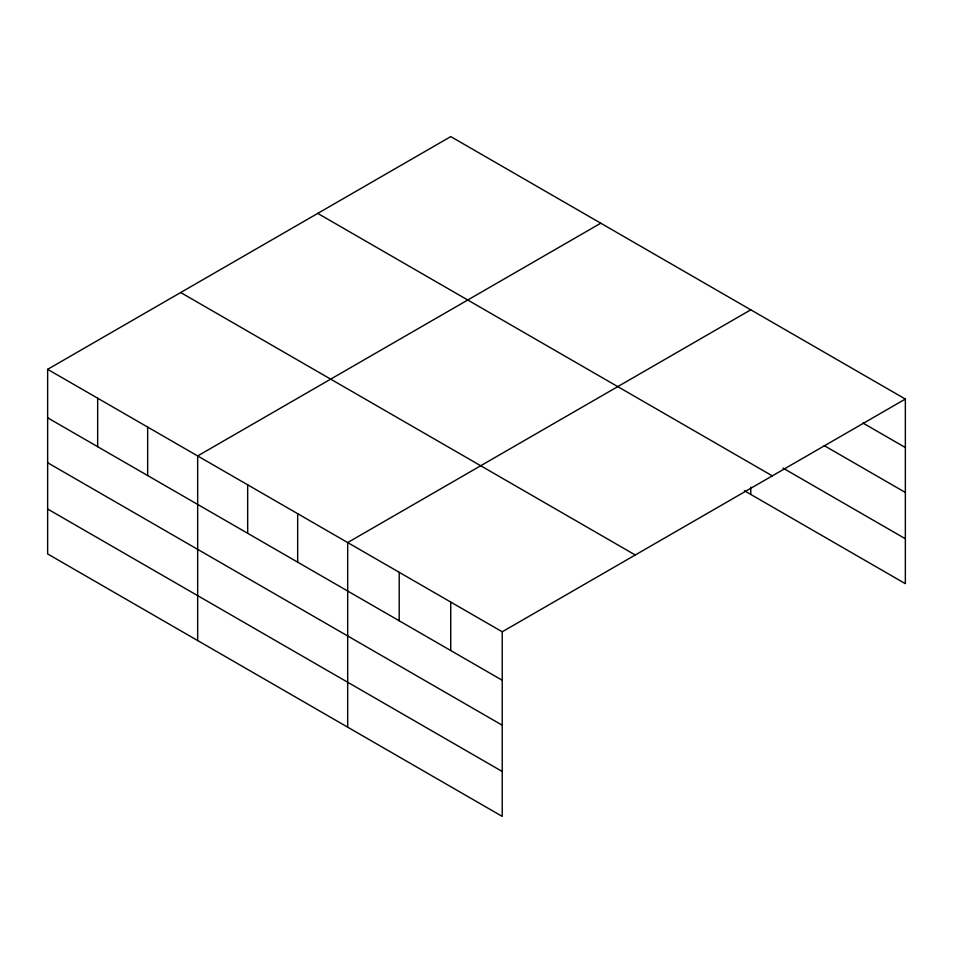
<?xml version="1.0" encoding="UTF-8"?>
<svg xmlns="http://www.w3.org/2000/svg" width="953" height="953" viewBox="0 0 953 953"><rect width="100%" height="100%" fill="white"/><g stroke="black" fill="none" stroke-linecap="round" stroke-linejoin="round"><path stroke-width="1.43" d="M502.231 725.197L502.231 631.791L47.65 369.335L47.65 553.943L502.231 816.399L502.231 725.197L47.65 462.741M47.65 369.335L450.769 136.601L905.35 399.057L905.35 583.665L744.376 490.735M600.783 223.205L197.664 455.939L197.664 640.559M750.785 309.82L347.678 542.555L347.678 727.163M502.231 631.791L905.35 399.057M862.846 422.989L905.35 447.529M824.202 445.611L905.35 492.451M782.997 468.102L905.35 538.743M317.742 213.401L772.323 475.857M180.677 292.535L635.258 554.98M47.65 417.819L502.231 680.263M47.65 509.021L502.231 771.477M750.785 487.186L750.785 494.428M450.721 602.046L450.721 650.518M399.2 572.3L399.2 620.772M297.67 513.679L297.67 562.163M247.673 484.815L247.673 533.299M147.655 427.075L147.655 475.559M97.659 398.199L97.659 446.683"/></g></svg>
